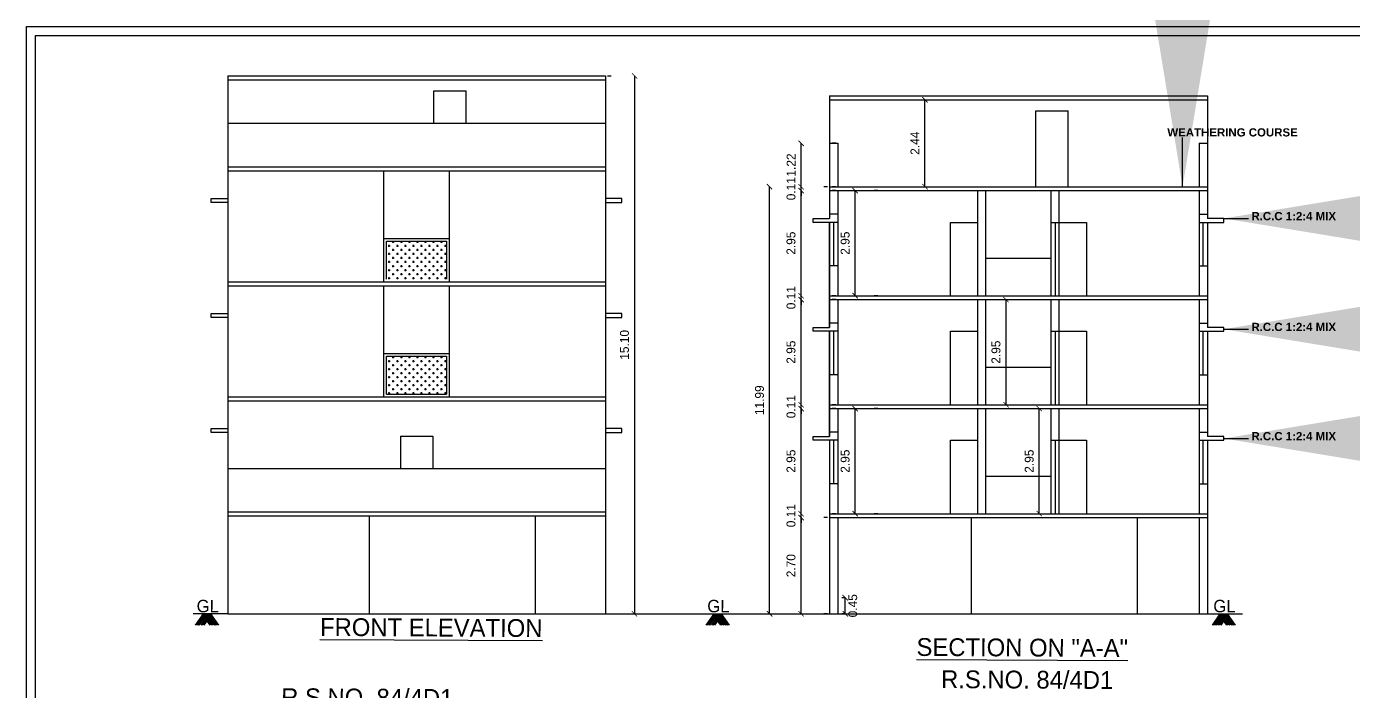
# Model space of a CAD drawing. Header units: metres. Extents: x 0 to 118, y 0 to 55.
# Drawn here: x 0 to 37.24, y 36.29 to 54.96 of the extents above; entities that cross this region are included whole.
import ezdxf
from ezdxf.enums import TextEntityAlignment as Align

# ---------------------------------------------------------------- set-up
doc = ezdxf.new("R2010")
doc.units = ezdxf.units.M
doc.header["$LTSCALE"] = 25
doc.header["$MEASUREMENT"] = 0
doc.linetypes.add('DOT2', pattern=[0.125, 0, -0.125])
for name, color, linetype in [('BLK_1_FLR_1_WC_BATH_HT', 7, 'Continuous'), ('BLK_1_FLR_3_WC_BATH_HT', 7, 'Continuous'), ('BLK_1_HT_OF_BLDG', 5, 'Continuous'), ('BLK_1_PARAPET_HT', 7, 'Continuous'), ('BLK_1_PLINTH_HEIGHT', 7, 'Continuous'), ('BLK_1_STAIR_HEADROOM', 7, 'Continuous'), ('PASSAGE', 7, 'Continuous'), ('PASSAGE_STAIR', 7, 'Continuous')]:
    doc.layers.add(name, color=color, linetype=linetype)
doc.styles.add('Arial-Bold', font='arialbd.ttf', dxfattribs={"height": 10})
doc.styles.add('UATEXT', font='GOTHIC.TTF')
doc.styles.add('USA TEXT', font='GOTHIC.TTF')
doc.dimstyles.new('1-200-GD', dxfattribs={"dimtxt": 0.25, "dimasz": 0.15, "dimexe": 0.1, "dimexo": 0.06, "dimgap": 0.15, "dimtad": 1, "dimzin": 3, "dimdsep": 46, "dimtxsty": 'USA TEXT', "dimblk": 'ARCHTICK', "dimcen": 0, "dimclrd": 252, "dimclrt": 12, "dimadec": 0, "dimazin": 0, "dimtfac": 1, "dimtix": 1, "dimtmove": 2, "dimatfit": 3, "dimldrblk": 'OPEN90', "dimfxl": 0, "dimtolj": 1, "dimtzin": 0, "dimarcsym": 0})
doc.dimstyles.new('Copy(3) of STANDARD', dxfattribs={"dimscale": 0, "dimtxt": 9, "dimasz": 6, "dimexe": 0.1875, "dimexo": 36, "dimgap": 2.96875, "dimtad": 0, "dimdec": 1, "dimzin": 0, "dimdsep": 46, "dimlunit": 4, "dimtxsty": 'Standard', "dimblk": 'OBLIQUE', "dimcen": 0.59375, "dimse1": 1, "dimse2": 1, "dimadec": 0, "dimazin": 0, "dimtfac": 1, "dimtdec": 1, "dimtix": 1, "dimtofl": 0, "dimtmove": 0, "dimatfit": 3, "dimfxl": 0, "dimtvp": 0.5, "dimtolj": 1, "dimtzin": 0, "dimarcsym": 0})

# ---------------------------------------------------------------- blocks, each defined once
blk = doc.blocks.new('_ArchTick')
at = {"color": 0, "linetype": 'ByBlock', "const_width": 0.15}
blk.add_lwpolyline([(-0.5, -0.5), (0.5, 0.5)], dxfattribs=at)
blk = doc.blocks.new('*D167')
at = {"color": 0, "linetype": 'DOT2', "lineweight": -2}
for p, q in [((22.476, 41.169), (21.635, 41.169)), ((22.476, 38.469), (21.635, 38.469))]:
    blk.add_line(p, q, dxfattribs=at)
at = {"lineweight": -2}
blk.add_line((21.735, 38.469), (21.735, 41.169), dxfattribs=at)
at = {"layer": 'Defpoints', "color": 0}
for p in [(21.735, 41.169), (22.536, 41.169), (22.536, 38.469)]:
    blk.add_point(p, dxfattribs=at)
at = {"lineweight": -2, "xscale": 0.15, "yscale": 0.15, "zscale": 0.15}
for p, rotation in [((21.735, 41.169), 90), ((21.735, 38.469), 270)]:
    blk.add_blockref('_ArchTick', p, dxfattribs=dict(at, rotation=rotation))
at = {"insert": (21.453, 39.819), "char_height": 0.25, "attachment_point": 5, "rotation": 90, "style": 'USA TEXT'}
blk.add_mtext('\\A1;2.70', dxfattribs=at)
blk = doc.blocks.new('_Open90')
at = {"color": 0, "linetype": 'ByBlock', "lineweight": -2}
for p, q in [((0, 0), (-1, 0)), ((-0.5, 0.5), (0, 0)), ((0, 0), (-0.5, -0.5))]:
    blk.add_line(p, q, dxfattribs=at)
blk = doc.blocks.new('*D168')
at = {"lineweight": -2}
for p, q in [((21.735, 41.279), (21.735, 41.429)), ((21.735, 41.169), (21.735, 41.279)), ((21.735, 41.169), (21.735, 41.019))]:
    blk.add_line(p, q, dxfattribs=at)
at = {"color": 0, "linetype": 'DOT2', "lineweight": -2}
for p, q in [((22.706, 41.279), (21.635, 41.279)), ((22.476, 41.169), (21.635, 41.169))]:
    blk.add_line(p, q, dxfattribs=at)
at = {"layer": 'Defpoints', "color": 0}
for p in [(21.735, 41.279), (22.536, 41.169), (22.766, 41.279)]:
    blk.add_point(p, dxfattribs=at)
at = {"lineweight": -2, "xscale": 0.15, "yscale": 0.15, "zscale": 0.15}
for p, rotation in [((21.735, 41.279), 270), ((21.735, 41.169), 90)]:
    blk.add_blockref('_ArchTick', p, dxfattribs=dict(at, rotation=rotation))
at = {"insert": (21.453, 41.224), "char_height": 0.25, "attachment_point": 5, "rotation": 90, "style": 'USA TEXT'}
blk.add_mtext('\\A1;0.11', dxfattribs=at)
blk = doc.blocks.new('*D169')
at = {"color": 0, "linetype": 'DOT2', "lineweight": -2}
for p, q in [((22.706, 44.229), (21.635, 44.229)), ((22.706, 41.279), (21.635, 41.279))]:
    blk.add_line(p, q, dxfattribs=at)
at = {"lineweight": -2}
blk.add_line((21.735, 41.279), (21.735, 44.229), dxfattribs=at)
at = {"layer": 'Defpoints', "color": 0}
for p in [(21.735, 44.229), (22.766, 44.229), (22.766, 41.279)]:
    blk.add_point(p, dxfattribs=at)
at = {"lineweight": -2, "xscale": 0.15, "yscale": 0.15, "zscale": 0.15}
for p, rotation in [((21.735, 44.229), 90), ((21.735, 41.279), 270)]:
    blk.add_blockref('_ArchTick', p, dxfattribs=dict(at, rotation=rotation))
at = {"insert": (21.453, 42.754), "char_height": 0.25, "attachment_point": 5, "rotation": 90, "style": 'USA TEXT'}
blk.add_mtext('\\A1;2.95', dxfattribs=at)
blk = doc.blocks.new('*D170')
at = {"color": 0, "linetype": 'DOT2', "lineweight": -2}
for p, q in [((22.706, 44.339), (21.635, 44.339)), ((22.706, 44.229), (21.635, 44.229))]:
    blk.add_line(p, q, dxfattribs=at)
at = {"lineweight": -2}
for p, q in [((21.735, 44.339), (21.735, 44.489)), ((21.735, 44.229), (21.735, 44.339)), ((21.735, 44.229), (21.735, 44.079))]:
    blk.add_line(p, q, dxfattribs=at)
at = {"layer": 'Defpoints', "color": 0}
for p in [(21.735, 44.339), (22.766, 44.339), (22.766, 44.229)]:
    blk.add_point(p, dxfattribs=at)
at = {"lineweight": -2, "xscale": 0.15, "yscale": 0.15, "zscale": 0.15}
for p, rotation in [((21.735, 44.339), 270), ((21.735, 44.229), 90)]:
    blk.add_blockref('_ArchTick', p, dxfattribs=dict(at, rotation=rotation))
at = {"insert": (21.453, 44.284), "char_height": 0.25, "attachment_point": 5, "rotation": 90, "style": 'USA TEXT'}
blk.add_mtext('\\A1;0.11', dxfattribs=at)
blk = doc.blocks.new('*D171')
at = {"color": 0, "linetype": 'DOT2', "lineweight": -2}
for p, q in [((22.706, 47.289), (21.635, 47.289)), ((22.706, 44.339), (21.635, 44.339))]:
    blk.add_line(p, q, dxfattribs=at)
at = {"lineweight": -2}
blk.add_line((21.735, 44.339), (21.735, 47.289), dxfattribs=at)
at = {"layer": 'Defpoints', "color": 0}
for p in [(21.735, 47.289), (22.766, 47.289), (22.766, 44.339)]:
    blk.add_point(p, dxfattribs=at)
at = {"lineweight": -2, "xscale": 0.15, "yscale": 0.15, "zscale": 0.15}
for p, rotation in [((21.735, 47.289), 90), ((21.735, 44.339), 270)]:
    blk.add_blockref('_ArchTick', p, dxfattribs=dict(at, rotation=rotation))
at = {"insert": (21.453, 45.814), "char_height": 0.25, "attachment_point": 5, "rotation": 90, "style": 'USA TEXT'}
blk.add_mtext('\\A1;2.95', dxfattribs=at)
blk = doc.blocks.new('*D172')
at = {"color": 0, "linetype": 'DOT2', "lineweight": -2}
for p, q in [((22.706, 47.399), (21.635, 47.399)), ((22.706, 47.289), (21.635, 47.289))]:
    blk.add_line(p, q, dxfattribs=at)
at = {"lineweight": -2}
for p, q in [((21.735, 47.399), (21.735, 47.549)), ((21.735, 47.289), (21.735, 47.399)), ((21.735, 47.289), (21.735, 47.139))]:
    blk.add_line(p, q, dxfattribs=at)
at = {"layer": 'Defpoints', "color": 0}
for p in [(21.735, 47.399), (22.766, 47.399), (22.766, 47.289)]:
    blk.add_point(p, dxfattribs=at)
at = {"lineweight": -2, "xscale": 0.15, "yscale": 0.15, "zscale": 0.15}
for p, rotation in [((21.735, 47.399), 270), ((21.735, 47.289), 90)]:
    blk.add_blockref('_ArchTick', p, dxfattribs=dict(at, rotation=rotation))
at = {"insert": (21.453, 47.344), "char_height": 0.25, "attachment_point": 5, "rotation": 90, "style": 'USA TEXT'}
blk.add_mtext('\\A1;0.11', dxfattribs=at)
blk = doc.blocks.new('*D173')
at = {"color": 0, "linetype": 'DOT2', "lineweight": -2}
for p, q in [((22.706, 50.349), (21.635, 50.349)), ((22.706, 47.399), (21.635, 47.399))]:
    blk.add_line(p, q, dxfattribs=at)
at = {"lineweight": -2}
blk.add_line((21.735, 47.399), (21.735, 50.349), dxfattribs=at)
at = {"layer": 'Defpoints', "color": 0}
for p in [(21.735, 50.349), (22.766, 50.349), (22.766, 47.399)]:
    blk.add_point(p, dxfattribs=at)
at = {"lineweight": -2, "xscale": 0.15, "yscale": 0.15, "zscale": 0.15}
for p, rotation in [((21.735, 50.349), 90), ((21.735, 47.399), 270)]:
    blk.add_blockref('_ArchTick', p, dxfattribs=dict(at, rotation=rotation))
at = {"insert": (21.453, 48.874), "char_height": 0.25, "attachment_point": 5, "rotation": 90, "style": 'USA TEXT'}
blk.add_mtext('\\A1;2.95', dxfattribs=at)
blk = doc.blocks.new('*D174')
at = {"color": 0, "linetype": 'DOT2', "lineweight": -2}
for p, q in [((22.706, 50.459), (21.635, 50.459)), ((22.706, 50.349), (21.635, 50.349))]:
    blk.add_line(p, q, dxfattribs=at)
at = {"lineweight": -2}
for p, q in [((21.735, 50.459), (21.735, 50.609)), ((21.735, 50.349), (21.735, 50.459)), ((21.735, 50.349), (21.735, 50.199))]:
    blk.add_line(p, q, dxfattribs=at)
at = {"layer": 'Defpoints', "color": 0}
for p in [(21.735, 50.459), (22.766, 50.459), (22.766, 50.349)]:
    blk.add_point(p, dxfattribs=at)
at = {"lineweight": -2, "xscale": 0.15, "yscale": 0.15, "zscale": 0.15}
for p, rotation in [((21.735, 50.459), 270), ((21.735, 50.349), 90)]:
    blk.add_blockref('_ArchTick', p, dxfattribs=dict(at, rotation=rotation))
at = {"insert": (21.453, 50.404), "char_height": 0.25, "attachment_point": 5, "rotation": 90, "style": 'USA TEXT'}
blk.add_mtext('\\A1;0.11', dxfattribs=at)
blk = doc.blocks.new('*D175')
at = {"layer": 'BLK_1_PARAPET_HT', "color": 233, "linetype": 'DOT2', "lineweight": -2}
for p, q in [((22.706, 51.679), (21.635, 51.679)), ((22.706, 50.459), (21.635, 50.459))]:
    blk.add_line(p, q, dxfattribs=at)
at = {"layer": 'BLK_1_PARAPET_HT', "color": 233, "lineweight": -2}
blk.add_line((21.735, 50.459), (21.735, 51.679), dxfattribs=at)
at = {"layer": 'Defpoints', "color": 0}
for p in [(21.735, 51.679), (22.766, 51.679), (22.766, 50.459)]:
    blk.add_point(p, dxfattribs=at)
at = {"layer": 'BLK_1_PARAPET_HT', "color": 233, "lineweight": -2, "xscale": 0.15, "yscale": 0.15, "zscale": 0.15}
for p, rotation in [((21.735, 51.679), 90), ((21.735, 50.459), 270)]:
    blk.add_blockref('_ArchTick', p, dxfattribs=dict(at, rotation=rotation))
at = {"layer": 'BLK_1_PARAPET_HT', "color": 233, "insert": (21.454, 51.069), "char_height": 0.25, "attachment_point": 5, "rotation": 90, "style": 'USA TEXT'}
blk.add_mtext('\\A1;1.22', dxfattribs=at)
blk = doc.blocks.new('*D176')
at = {"layer": 'BLK_1_HT_OF_BLDG', "color": 0, "linetype": 'DOT2', "lineweight": -2}
for p, q in [((22.476, 50.459), (20.75, 50.459)), ((22.476, 38.469), (20.75, 38.469))]:
    blk.add_line(p, q, dxfattribs=at)
at = {"layer": 'BLK_1_HT_OF_BLDG', "lineweight": -2}
blk.add_line((20.85, 38.469), (20.85, 50.459), dxfattribs=at)
at = {"layer": 'Defpoints', "color": 0}
for p in [(20.85, 50.459), (22.536, 50.459), (22.536, 38.469)]:
    blk.add_point(p, dxfattribs=at)
at = {"layer": 'BLK_1_HT_OF_BLDG', "lineweight": -2, "xscale": 0.15, "yscale": 0.15, "zscale": 0.15}
for p, rotation in [((20.85, 50.459), 90), ((20.85, 38.469), 270)]:
    blk.add_blockref('_ArchTick', p, dxfattribs=dict(at, rotation=rotation))
at = {"layer": 'BLK_1_HT_OF_BLDG', "insert": (20.569, 44.464), "char_height": 0.25, "attachment_point": 5, "rotation": 90, "style": 'USA TEXT'}
blk.add_mtext('\\A1;11.99', dxfattribs=at)
blk = doc.blocks.new('*D177')
at = {"color": 0, "linetype": 'DOT2', "lineweight": -2}
for p, q in [((16.305, 53.569), (17.161, 53.569)), ((16.305, 38.469), (17.161, 38.469))]:
    blk.add_line(p, q, dxfattribs=at)
at = {"lineweight": -2}
blk.add_line((17.061, 53.569), (17.061, 38.469), dxfattribs=at)
at = {"layer": 'Defpoints', "color": 0}
for p in [(16.245, 53.569), (16.245, 38.469), (17.061, 38.469)]:
    blk.add_point(p, dxfattribs=at)
at = {"lineweight": -2, "xscale": 0.15, "yscale": 0.15, "zscale": 0.15}
for p, rotation in [((17.061, 53.569), 90), ((17.061, 38.469), 270)]:
    blk.add_blockref('_ArchTick', p, dxfattribs=dict(at, rotation=rotation))
at = {"insert": (16.78, 46.019), "char_height": 0.25, "attachment_point": 5, "rotation": 90, "style": 'USA TEXT'}
blk.add_mtext('\\A1;15.10', dxfattribs=at)
blk = doc.blocks.new('*D178')
at = {"layer": 'BLK_1_PLINTH_HEIGHT', "color": 0, "linetype": 'DOT2', "lineweight": -2}
for p, q in [((22.967, 38.919), (22.874, 38.919)), ((22.967, 38.469), (22.874, 38.469))]:
    blk.add_line(p, q, dxfattribs=at)
at = {"layer": 'BLK_1_PLINTH_HEIGHT', "lineweight": -2}
blk.add_line((22.974, 38.469), (22.974, 38.919), dxfattribs=at)
at = {"layer": 'Defpoints', "color": 0}
for p in [(22.974, 38.919), (23.027, 38.919), (23.027, 38.469)]:
    blk.add_point(p, dxfattribs=at)
at = {"layer": 'BLK_1_PLINTH_HEIGHT', "lineweight": -2, "xscale": 0.15, "yscale": 0.15, "zscale": 0.15}
for p, rotation in [((22.974, 38.919), 90), ((22.974, 38.469), 270)]:
    blk.add_blockref('_ArchTick', p, dxfattribs=dict(at, rotation=rotation))
at = {"layer": 'BLK_1_PLINTH_HEIGHT', "insert": (23.185, 38.694), "char_height": 0.25, "attachment_point": 5, "rotation": 90, "style": 'USA TEXT'}
blk.add_mtext('\\A1;0.45', dxfattribs=at)
blk = doc.blocks.new('_Oblique')
at = {"color": 0, "linetype": 'ByBlock', "lineweight": -2}
blk.add_line((-0.5, -0.5), (0.5, 0.5), dxfattribs=at)
blk = doc.blocks.new('*D184')
at = {"layer": 'BLK_1_FLR_1_WC_BATH_HT', "color": 3, "linetype": 'DOT2', "lineweight": -2}
for p, q in [((23.89, 44.229), (23.153, 44.229)), ((23.89, 41.279), (23.153, 41.279))]:
    blk.add_line(p, q, dxfattribs=at)
at = {"layer": 'BLK_1_FLR_1_WC_BATH_HT', "color": 3, "lineweight": -2}
blk.add_line((23.253, 41.279), (23.253, 44.229), dxfattribs=at)
at = {"layer": 'Defpoints', "color": 0}
for p in [(23.253, 44.229), (23.95, 44.229), (23.95, 41.279)]:
    blk.add_point(p, dxfattribs=at)
at = {"layer": 'BLK_1_FLR_1_WC_BATH_HT', "color": 3, "lineweight": -2, "xscale": 0.15, "yscale": 0.15, "zscale": 0.15}
for p, rotation in [((23.253, 44.229), 90), ((23.253, 41.279), 270)]:
    blk.add_blockref('_ArchTick', p, dxfattribs=dict(at, rotation=rotation))
at = {"layer": 'BLK_1_FLR_1_WC_BATH_HT', "color": 3, "insert": (22.972, 42.754), "char_height": 0.25, "attachment_point": 5, "rotation": 90, "style": 'USA TEXT'}
blk.add_mtext('\\A1;2.95', dxfattribs=at)
blk = doc.blocks.new('*D185')
at = {"layer": 'BLK_1_FLR_3_WC_BATH_HT', "color": 3, "linetype": 'DOT2', "lineweight": -2}
for p, q in [((23.89, 50.349), (23.153, 50.349)), ((23.89, 47.399), (23.153, 47.399))]:
    blk.add_line(p, q, dxfattribs=at)
at = {"layer": 'BLK_1_FLR_3_WC_BATH_HT', "color": 3, "lineweight": -2}
blk.add_line((23.253, 47.399), (23.253, 50.349), dxfattribs=at)
at = {"layer": 'Defpoints', "color": 0}
for p in [(23.253, 50.349), (23.95, 50.349), (23.95, 47.399)]:
    blk.add_point(p, dxfattribs=at)
at = {"layer": 'BLK_1_FLR_3_WC_BATH_HT', "color": 3, "lineweight": -2, "xscale": 0.15, "yscale": 0.15, "zscale": 0.15}
for p, rotation in [((23.253, 50.349), 90), ((23.253, 47.399), 270)]:
    blk.add_blockref('_ArchTick', p, dxfattribs=dict(at, rotation=rotation))
at = {"layer": 'BLK_1_FLR_3_WC_BATH_HT', "color": 3, "insert": (22.972, 48.874), "char_height": 0.25, "attachment_point": 5, "rotation": 90, "style": 'USA TEXT'}
blk.add_mtext('\\A1;2.95', dxfattribs=at)
blk = doc.blocks.new('*D192')
at = {"layer": 'BLK_1_STAIR_HEADROOM', "color": 1, "lineweight": -2}
blk.add_line((25.211, 50.459), (25.211, 52.899), dxfattribs=at)
at = {"layer": 'BLK_1_STAIR_HEADROOM', "color": 1, "linetype": 'DOT2', "lineweight": -2}
for p, q in [((25.271, 52.899), (25.311, 52.899)), ((25.271, 50.459), (25.311, 50.459))]:
    blk.add_line(p, q, dxfattribs=at)
at = {"layer": 'Defpoints', "color": 0}
for p in [(25.211, 52.899), (25.211, 52.899), (25.211, 50.459)]:
    blk.add_point(p, dxfattribs=at)
at = {"layer": 'BLK_1_STAIR_HEADROOM', "color": 1, "lineweight": -2, "xscale": 0.15, "yscale": 0.15, "zscale": 0.15}
for p, rotation in [((25.211, 52.899), 90), ((25.211, 50.459), 270)]:
    blk.add_blockref('_ArchTick', p, dxfattribs=dict(at, rotation=rotation))
at = {"layer": 'BLK_1_STAIR_HEADROOM', "color": 1, "insert": (24.93, 51.679), "char_height": 0.25, "attachment_point": 5, "rotation": 90, "style": 'USA TEXT'}
blk.add_mtext('\\A1;2.44', dxfattribs=at)
blk = doc.blocks.new('*D194')
at = {"layer": 'Defpoints', "color": 0}
for p in [(27.486, 47.289), (27.486, 47.289), (27.486, 44.339)]:
    blk.add_point(p, dxfattribs=at)
at = {"layer": 'PASSAGE', "color": 1, "lineweight": -2}
blk.add_line((27.486, 44.339), (27.486, 47.289), dxfattribs=at)
at = {"layer": 'PASSAGE', "color": 1, "linetype": 'DOT2', "lineweight": -2}
for p, q in [((27.546, 47.289), (27.586, 47.289)), ((27.546, 44.339), (27.586, 44.339))]:
    blk.add_line(p, q, dxfattribs=at)
at = {"layer": 'PASSAGE', "color": 1, "lineweight": -2, "xscale": 0.15, "yscale": 0.15, "zscale": 0.15}
for p, rotation in [((27.486, 47.289), 90), ((27.486, 44.339), 270)]:
    blk.add_blockref('_ArchTick', p, dxfattribs=dict(at, rotation=rotation))
at = {"layer": 'PASSAGE', "color": 1, "insert": (27.205, 45.814), "char_height": 0.25, "attachment_point": 5, "rotation": 90, "style": 'USA TEXT'}
blk.add_mtext('\\A1;2.95', dxfattribs=at)
blk = doc.blocks.new('*D196')
at = {"layer": 'Defpoints', "color": 0}
for p in [(28.419, 44.229), (28.419, 44.229), (28.419, 41.279)]:
    blk.add_point(p, dxfattribs=at)
at = {"layer": 'PASSAGE_STAIR', "color": 1, "lineweight": -2}
blk.add_line((28.419, 41.279), (28.419, 44.229), dxfattribs=at)
at = {"layer": 'PASSAGE_STAIR', "color": 1, "linetype": 'DOT2', "lineweight": -2}
for p, q in [((28.479, 44.229), (28.519, 44.229)), ((28.479, 41.279), (28.519, 41.279))]:
    blk.add_line(p, q, dxfattribs=at)
at = {"layer": 'PASSAGE_STAIR', "color": 1, "lineweight": -2, "xscale": 0.15, "yscale": 0.15, "zscale": 0.15}
for p, rotation in [((28.419, 44.229), 90), ((28.419, 41.279), 270)]:
    blk.add_blockref('_ArchTick', p, dxfattribs=dict(at, rotation=rotation))
at = {"layer": 'PASSAGE_STAIR', "color": 1, "insert": (28.138, 42.754), "char_height": 0.25, "attachment_point": 5, "rotation": 90, "style": 'USA TEXT'}
blk.add_mtext('\\A1;2.95', dxfattribs=at)

msp = doc.modelspace()

# ---------------------------------------------------------------- hatches: boundary and pattern name
h = msp.add_hatch()
h.set_pattern_fill('CROSS', color=0, scale=0.45)
h.set_pattern_definition([(0, (-513.87302, 458.29532), (0.1125, 0.1125), [0.05625, -0.16875]), (90, (-513.84489, 458.2672), (-0.1125, 0.1125), [0.05625, -0.16875])])
h.paths.add_polyline_path([(11.78369, 48.93278), (10.10569, 48.93278), (10.10569, 47.86478), (11.78369, 47.86478)])
h = msp.add_hatch()
h.set_pattern_fill('CROSS', color=0, scale=0.45)
h.set_pattern_definition([(0, (-513.87302, 455.06532), (0.1125, 0.1125), [0.05625, -0.16875]), (90, (-513.84489, 455.0372), (-0.1125, 0.1125), [0.05625, -0.16875])])
h.paths.add_polyline_path([(11.78369, 45.70278), (10.10569, 45.70278), (10.10569, 44.63478), (11.78369, 44.63478)])

# ---------------------------------------------------------------- linework, layer by layer
for p, q in [((5.64469, 53.56878), (5.64469, 38.46878)), ((5.64469, 53.56878), (16.24454, 53.56878)), ((5.64469, 53.45878), (16.24454, 53.45878)), ((16.24454, 53.56878), (16.24454, 38.46878)), ((11.42864, 53.14878), (12.33864, 53.14878)), ((11.42864, 52.23878), (11.42864, 53.14878)), ((12.33864, 52.23878), (12.33864, 53.14878)), ((22.53636, 53.00878), (22.53636, 49.56878)), ((22.53636, 53.00878), (33.13621, 53.00878)), ((22.53636, 52.89878), (33.13621, 52.89878)), ((33.13621, 53.00878), (33.13621, 49.56878)), ((28.32031, 52.58878), (29.23031, 52.58878)), ((28.32031, 50.45878), (28.32031, 52.58878)), ((29.23031, 50.45878), (29.23031, 52.58878)), ((5.64469, 52.23878), (16.24454, 52.23878)), ((22.53636, 51.67878), (22.76636, 51.67878)), ((22.76636, 51.67878), (22.76636, 50.45878)), ((32.90621, 51.67878), (32.90621, 50.45878)), ((32.90621, 51.67878), (33.13621, 51.67878)), ((5.64469, 51.01878), (16.24454, 51.01878)), ((5.64469, 50.90878), (16.24454, 50.90878)), ((10.02969, 47.78878), (10.02969, 50.90878)), ((11.85969, 50.90878), (11.85969, 47.78878)), ((22.53636, 50.45878), (33.13621, 50.45878)), ((22.53636, 50.34878), (33.13621, 50.34878)), ((22.76636, 50.34878), (22.76636, 47.39878)), ((26.69136, 47.39878), (26.69136, 50.34878)), ((26.92136, 47.39878), (26.92136, 50.34878)), ((28.75136, 47.39878), (28.75136, 50.34878)), ((28.98136, 47.39878), (28.98136, 50.34878)), ((32.90621, 50.34878), (32.90621, 47.39878)), ((5.18469, 50.01878), (5.18469, 50.12878)), ((5.18469, 50.12878), (5.64469, 50.12878)), ((5.64469, 50.01878), (5.18469, 50.01878)), ((16.70454, 50.12878), (16.24454, 50.12878)), ((16.24454, 50.01878), (16.70454, 50.01878)), ((16.70454, 50.01878), (16.70454, 50.12878)), ((22.07636, 49.45878), (22.07636, 49.56878)), ((22.07636, 49.56878), (22.53636, 49.56878)), ((22.76636, 49.68878), (22.53636, 49.68878)), ((32.90621, 49.68878), (33.13621, 49.68878)), ((33.59621, 49.56878), (33.13621, 49.56878)), ((33.59621, 49.45878), (33.59621, 49.56878)), ((22.76636, 49.45878), (22.07636, 49.45878)), ((22.53636, 49.45878), (22.53636, 46.50878)), ((22.53636, 46.50878), (22.53636, 49.45878)), ((22.65136, 48.23878), (22.65136, 49.45878)), ((25.93136, 47.39878), (25.93136, 49.45878)), ((25.93136, 49.45878), (26.69136, 49.45878)), ((28.75136, 49.45878), (28.98136, 49.45878)), ((28.86636, 49.45878), (28.86636, 47.39878)), ((28.98136, 49.45878), (29.74136, 49.45878)), ((29.74136, 49.45878), (29.74136, 47.39878)), ((32.90621, 49.45878), (33.59621, 49.45878)), ((33.02121, 48.23878), (33.02121, 49.45878)), ((33.13621, 49.45878), (33.13621, 46.50878)), ((10.02969, 49.00878), (11.85969, 49.00878)), ((10.10569, 48.93278), (11.78369, 48.93278)), ((10.10569, 47.86478), (10.10569, 48.93278)), ((11.78369, 48.93278), (11.78369, 47.86478)), ((26.92136, 48.44878), (28.75136, 48.44878)), ((22.76636, 48.23878), (22.53636, 48.23878)), ((32.90621, 48.23878), (33.13621, 48.23878)), ((5.64469, 47.78878), (16.24454, 47.78878)), ((5.64469, 47.67878), (16.24454, 47.67878)), ((10.02969, 44.55878), (10.02969, 47.67878)), ((11.85969, 47.67878), (11.85969, 44.55878)), ((22.53636, 47.39878), (33.13621, 47.39878)), ((22.53636, 47.28878), (33.13621, 47.28878)), ((22.76636, 47.28878), (22.76636, 44.33878)), ((26.69136, 44.33878), (26.69136, 47.28878)), ((26.92136, 44.33878), (26.92136, 47.28878)), ((28.75136, 44.33878), (28.75136, 47.28878)), ((28.98136, 44.33878), (28.98136, 47.28878)), ((32.90621, 47.28878), (32.90621, 44.33878)), ((5.18469, 46.78878), (5.18469, 46.89878)), ((5.18469, 46.89878), (5.64469, 46.89878)), ((5.64469, 46.78878), (5.18469, 46.78878)), ((16.70454, 46.89878), (16.24454, 46.89878)), ((16.24454, 46.78878), (16.70454, 46.78878)), ((16.70454, 46.78878), (16.70454, 46.89878)), ((22.76636, 46.62878), (22.53636, 46.62878)), ((32.90621, 46.62878), (33.13621, 46.62878)), ((22.07636, 46.39878), (22.07636, 46.50878)), ((22.07636, 46.50878), (22.53636, 46.50878)), ((22.76636, 46.39878), (22.07636, 46.39878)), ((22.53636, 46.39878), (22.53636, 43.44878)), ((22.53636, 43.44878), (22.53636, 46.39878)), ((22.65136, 45.17878), (22.65136, 46.39878)), ((25.93136, 44.33878), (25.93136, 46.39878)), ((25.93136, 46.39878), (26.69136, 46.39878)), ((28.75136, 46.39878), (28.98136, 46.39878)), ((28.86636, 46.39878), (28.86636, 44.33878)), ((28.98136, 46.39878), (29.74136, 46.39878)), ((29.74136, 46.39878), (29.74136, 44.33878)), ((32.90621, 46.39878), (33.59621, 46.39878)), ((33.02121, 45.17878), (33.02121, 46.39878)), ((33.59621, 46.50878), (33.13621, 46.50878)), ((33.13621, 46.39878), (33.13621, 43.44878)), ((33.59621, 46.39878), (33.59621, 46.50878)), ((10.02969, 45.77878), (11.85969, 45.77878)), ((10.10569, 45.70278), (11.78369, 45.70278)), ((10.10569, 44.63478), (10.10569, 45.70278)), ((11.78369, 45.70278), (11.78369, 44.63478)), ((22.76636, 45.17878), (22.53636, 45.17878)), ((26.92136, 45.38878), (28.75136, 45.38878)), ((32.90621, 45.17878), (33.13621, 45.17878)), ((5.64469, 44.55878), (16.24454, 44.55878)), ((5.64469, 44.44878), (16.24454, 44.44878)), ((10.10569, 44.63478), (11.78369, 44.63478)), ((22.53636, 44.33878), (33.13621, 44.33878)), ((22.53636, 44.22878), (33.13621, 44.22878)), ((22.76636, 44.22878), (22.76636, 41.27878)), ((26.69136, 41.27878), (26.69136, 44.22878)), ((26.92136, 41.27878), (26.92136, 44.22878)), ((28.75136, 41.27878), (28.75136, 44.22878)), ((28.98136, 41.27878), (28.98136, 44.22878)), ((32.90621, 44.22878), (32.90621, 41.27878)), ((5.18469, 43.55878), (5.18469, 43.66878)), ((5.18469, 43.66878), (5.64469, 43.66878)), ((16.70454, 43.66878), (16.24454, 43.66878)), ((16.70454, 43.55878), (16.70454, 43.66878)), ((22.76636, 43.56878), (22.53636, 43.56878)), ((32.90621, 43.56878), (33.13621, 43.56878)), ((5.64469, 43.55878), (5.18469, 43.55878)), ((10.49469, 43.45878), (10.49469, 42.54878)), ((10.49469, 43.45878), (11.40469, 43.45878)), ((11.40469, 43.45878), (11.40469, 42.54878)), ((16.24454, 43.55878), (16.70454, 43.55878)), ((22.07636, 43.33878), (22.07636, 43.44878)), ((22.07636, 43.44878), (22.53636, 43.44878)), ((22.76636, 43.33878), (22.07636, 43.33878)), ((22.53636, 43.33878), (22.53636, 38.46878)), ((22.65136, 42.11878), (22.65136, 43.33878)), ((25.93136, 41.27878), (25.93136, 43.33878)), ((25.93136, 43.33878), (26.69136, 43.33878)), ((28.75136, 43.33878), (28.98136, 43.33878)), ((28.86636, 43.33878), (28.86636, 41.27878)), ((28.98136, 43.33878), (29.74136, 43.33878)), ((29.74136, 43.33878), (29.74136, 41.27878)), ((32.90621, 43.33878), (33.59621, 43.33878)), ((33.02121, 42.11878), (33.02121, 43.33878)), ((33.59621, 43.44878), (33.13621, 43.44878)), ((33.13621, 43.33878), (33.13621, 38.46878)), ((33.59621, 43.33878), (33.59621, 43.44878)), ((5.64469, 42.54878), (16.24454, 42.54878)), ((22.76636, 42.11878), (22.53636, 42.11878)), ((26.92136, 42.32878), (28.75136, 42.32878)), ((32.90621, 42.11878), (33.13621, 42.11878)), ((5.64469, 41.32878), (16.24454, 41.32878)), ((5.64469, 41.21878), (16.24454, 41.21878)), ((9.62469, 38.46878), (9.62469, 41.21878)), ((14.28454, 38.46878), (14.28454, 41.21878)), ((22.53636, 41.27878), (33.13621, 41.27878)), ((22.53636, 41.16878), (33.13621, 41.16878)), ((22.76636, 41.16878), (22.76636, 38.46878)), ((26.51636, 38.46878), (26.51636, 41.16878)), ((31.17621, 38.46878), (31.17621, 41.16878)), ((32.90621, 41.16878), (32.90621, 38.46878)), ((5.64469, 38.46878), (4.67768, 38.46878)), ((4.95709, 38.46878), (4.73574, 38.14715)), ((4.99382, 38.46878), (4.77246, 38.14715)), ((5.0295, 38.46878), (4.80814, 38.14715)), ((5.06054, 38.46878), (4.83918, 38.14715)), ((5.10925, 38.46878), (4.88789, 38.14715)), ((4.92073, 38.46878), (5.14209, 38.14715)), ((5.15437, 38.46878), (4.93302, 38.14715)), ((4.9667, 38.46878), (5.18806, 38.14715)), ((5.20034, 38.46878), (4.97899, 38.14715)), ((5.01182, 38.46878), (5.23318, 38.14715)), ((5.06054, 38.46878), (5.28189, 38.14715)), ((5.09158, 38.46878), (5.31293, 38.14715)), ((5.12725, 38.46878), (5.34861, 38.14715)), ((5.16398, 38.46878), (5.38534, 38.14715)), ((5.64469, 38.46878), (16.24454, 38.46878)), ((16.24454, 38.46878), (22.53636, 38.46878)), ((19.287, 38.46878), (19.06565, 38.14715)), ((19.32373, 38.46878), (19.10237, 38.14715)), ((19.35941, 38.46878), (19.13805, 38.14715)), ((19.39045, 38.46878), (19.16909, 38.14715)), ((19.43916, 38.46878), (19.2178, 38.14715)), ((19.25064, 38.46878), (19.472, 38.14715)), ((19.48428, 38.46878), (19.26293, 38.14715)), ((19.29661, 38.46878), (19.51797, 38.14715)), ((19.53025, 38.46878), (19.3089, 38.14715)), ((19.34173, 38.46878), (19.56309, 38.14715)), ((19.39045, 38.46878), (19.6118, 38.14715)), ((19.42149, 38.46878), (19.64284, 38.14715)), ((19.45716, 38.46878), (19.67852, 38.14715)), ((19.49389, 38.46878), (19.71525, 38.14715)), ((22.53636, 38.46878), (33.13621, 38.46878)), ((33.13621, 38.46878), (34.11731, 38.46878)), ((33.48723, 38.46878), (33.26587, 38.14715)), ((33.52395, 38.46878), (33.3026, 38.14715)), ((33.55963, 38.46878), (33.33828, 38.14715)), ((33.59067, 38.46878), (33.36932, 38.14715)), ((33.63938, 38.46878), (33.41803, 38.14715)), ((33.45087, 38.46878), (33.67222, 38.14715)), ((33.68451, 38.46878), (33.46315, 38.14715)), ((33.49684, 38.46878), (33.71819, 38.14715)), ((33.73048, 38.46878), (33.50912, 38.14715)), ((33.54196, 38.46878), (33.76332, 38.14715)), ((33.59067, 38.46878), (33.81203, 38.14715)), ((33.62171, 38.46878), (33.84307, 38.14715)), ((33.65739, 38.46878), (33.87875, 38.14715)), ((33.69412, 38.46878), (33.91547, 38.14715))]:
    msp.add_line(p, q)
for points in [[(0, 54.95626), (83.49573, 54.95626), (83.49573, 0), (0, 0)], [(0.25, 54.70626), (83.24573, 54.70626), (83.24573, 0.25), (0.25, 0.25)]]:
    msp.add_lwpolyline(points, close=True)

# ---------------------------------------------------------------- texts
at = {"lineweight": -2, "style": 'Arial-Bold'}
for s, p in [('WEATHERING COURSE', (32.01271, 51.86961)), ('R.C.C 1:2:4 MIX', (34.37218, 49.51821)), ('R.C.C 1:2:4 MIX', (34.37218, 46.4077)), ('R.C.C 1:2:4 MIX', (34.37218, 43.34125))]:
    msp.add_text(s, height=0.23, dxfattribs=at).set_placement(p)
at = {"style": 'UATEXT'}
for s, height, p in [('GL', 0.35, (5.08491, 38.68439)), ('GL', 0.35, (19.41482, 38.68439)), ('GL', 0.35, (33.61505, 38.68439)), ('%%UFRONT ELEVATION', 0.5, (11.35693, 38.08221)), ('%%USECTION ON "A-A"', 0.5, (27.94158, 37.52111)), ('R.S.NO. 84/4D1', 0.5, (28.07883, 36.62064)), ('R.S.NO. 84/4D1', 0.5, (9.56158, 36.11619))]:
    msp.add_text(s, height=height, rotation=359.698808, dxfattribs=at).set_placement(p, align=Align.MIDDLE_CENTER)

# ---------------------------------------------------------------- dimensions: what is measured, and where the dimension line sits
for base, p1, p2, picture, middle in [((17.06128, 38.46878), (16.24454, 53.56878), (16.24454, 38.46878), '*D177', (16.77999, 46.01878)), ((21.73459, 50.45878), (22.76636, 50.34878), (22.76636, 50.45878), '*D174', (21.4533, 50.40378)), ((21.73459, 50.34878), (22.76636, 47.39878), (22.76636, 50.34878), '*D173', (21.4533, 48.87378)), ((21.73459, 47.39878), (22.76636, 47.28878), (22.76636, 47.39878), '*D172', (21.4533, 47.34378)), ((21.73459, 47.28878), (22.76636, 44.33878), (22.76636, 47.28878), '*D171', (21.4533, 45.81378)), ((21.73459, 44.33878), (22.76636, 44.22878), (22.76636, 44.33878), '*D170', (21.4533, 44.28378)), ((21.73459, 44.22878), (22.76636, 41.27878), (22.76636, 44.22878), '*D169', (21.4533, 42.75378)), ((21.73459, 41.27878), (22.53636, 41.16878), (22.76636, 41.27878), '*D168', (21.4533, 41.22378)), ((21.73459, 41.16878), (22.53636, 38.46878), (22.53636, 41.16878), '*D167', (21.4533, 39.81878))]:
    dim = msp.add_linear_dim(base=base, p1=p1, p2=p2, angle=90, dimstyle='1-200-GD', override={"dimclrd": 256, "dimclrt": 256})
    dim.commit()
    dim.dimension.update_dxf_attribs({"geometry": picture, "text_midpoint": middle})
at = {"layer": 'BLK_1_FLR_1_WC_BATH_HT', "color": 3}
dim = msp.add_linear_dim(base=(23.2533, 44.22878), p1=(23.95029, 41.27878), p2=(23.95029, 44.22878), angle=90, dimstyle='1-200-GD', override={"dimclrd": 3, "dimclre": 3, "dimclrt": 3}, dxfattribs=at)
dim.commit()
dim.dimension.update_dxf_attribs({"geometry": '*D184', "text_midpoint": (22.97201, 42.75378)})
at = {"layer": 'BLK_1_FLR_3_WC_BATH_HT', "color": 3}
dim = msp.add_linear_dim(base=(23.2533, 50.34878), p1=(23.95029, 47.39878), p2=(23.95029, 50.34878), angle=90, dimstyle='1-200-GD', override={"dimclrd": 3, "dimclre": 3, "dimclrt": 3}, dxfattribs=at)
dim.commit()
dim.dimension.update_dxf_attribs({"geometry": '*D185', "text_midpoint": (22.97201, 48.87378)})
at = {"layer": 'BLK_1_HT_OF_BLDG'}
dim = msp.add_linear_dim(base=(20.85021, 50.45878), p1=(22.53636, 38.46878), p2=(22.53636, 50.45878), angle=90, dimstyle='1-200-GD', override={"dimclrd": 256, "dimclrt": 256}, dxfattribs=at)
dim.commit()
dim.dimension.update_dxf_attribs({"geometry": '*D176', "text_midpoint": (20.56892, 44.46378)})
at = {"layer": 'BLK_1_PARAPET_HT', "color": 233}
dim = msp.add_linear_dim(base=(21.73459, 51.67878), p1=(22.76636, 50.45878), p2=(22.76636, 51.67878), angle=90, dimstyle='1-200-GD', override={"dimclrd": 233, "dimclre": 233, "dimclrt": 233}, dxfattribs=at)
dim.commit()
dim.dimension.update_dxf_attribs({"geometry": '*D175', "text_midpoint": (21.45406, 51.06878)})
at = {"layer": 'BLK_1_PLINTH_HEIGHT', "color": 7}
dim = msp.add_linear_dim(base=(22.97449, 38.91878), p1=(23.02743, 38.46878), p2=(23.02743, 38.91878), angle=90, dimstyle='1-200-GD', override={"dimclrd": 256, "dimclrt": 256}, dxfattribs=at)
dim.commit()
dim.dimension.update_dxf_attribs({"geometry": '*D178', "text_midpoint": (23.18513, 38.69378), "dimtype": 160})
at = {"layer": 'BLK_1_STAIR_HEADROOM', "color": 1}
dim = msp.add_linear_dim(base=(25.21073, 52.89878), p1=(25.21073, 50.45878), p2=(25.21073, 52.89878), angle=90, dimstyle='1-200-GD', override={"dimclrd": 1, "dimclre": 1, "dimclrt": 1}, dxfattribs=at)
dim.commit()
dim.dimension.update_dxf_attribs({"geometry": '*D192', "text_midpoint": (24.9302, 51.67878)})
at = {"layer": 'PASSAGE', "color": 1}
dim = msp.add_linear_dim(base=(27.4858, 47.28878), p1=(27.4858, 44.33878), p2=(27.4858, 47.28878), angle=90, dimstyle='1-200-GD', override={"dimclrd": 1, "dimclre": 1, "dimclrt": 1}, dxfattribs=at)
dim.commit()
dim.dimension.update_dxf_attribs({"geometry": '*D194', "text_midpoint": (27.20451, 45.81378)})
at = {"layer": 'PASSAGE_STAIR', "color": 1}
dim = msp.add_linear_dim(base=(28.4194, 44.22878), p1=(28.4194, 41.27878), p2=(28.4194, 44.22878), angle=90, dimstyle='1-200-GD', override={"dimclrd": 1, "dimclre": 1, "dimclrt": 1}, dxfattribs=at)
dim.commit()
dim.dimension.update_dxf_attribs({"geometry": '*D196', "text_midpoint": (28.13811, 42.75378)})

# ---------------------------------------------------------------- leaders
at = {"lineweight": -2, "ltscale": 20}
for points in [[(32.44034, 50.45878), (32.44034, 51.83685)], [(33.59621, 49.56878), (34.29295, 49.56878)], [(33.59621, 46.45827), (34.29295, 46.45827)], [(33.59621, 43.39182), (34.29295, 43.39182)]]:
    msp.add_leader(points, dimstyle='Copy(3) of STANDARD', override={"dimscale": 1}, dxfattribs=at)

doc.saveas('drawing.dxf')
